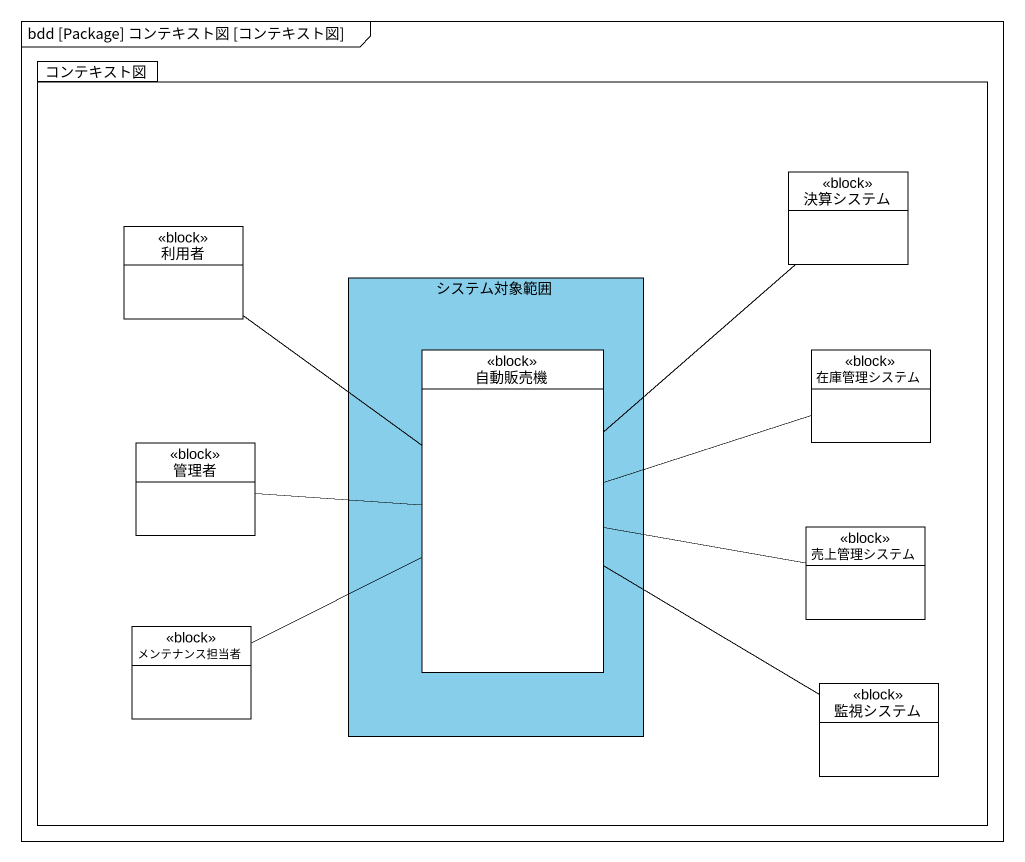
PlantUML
@startuml
mainframe bdd [Package] コンテキスト図 [コンテキスト図]
hide circle
hide empty members
package コンテキスト図 {
  class 決算システム <<block>>
  class 利用者 <<block>>
  rectangle システム対象範囲 #87CEEB {
    class 自動販売機 <<block>>
  }
  class 在庫管理システム <<block>>
  class 管理者 <<block>>
  class 売上管理システム <<block>>
  class メンテナンス担当者 <<block>>
  class 監視システム <<block>>
}
自動販売機 -up- 決算システム
自動販売機 -up- 利用者
自動販売機 -right- 在庫管理システム
自動販売機 -right- 売上管理システム
自動販売機 -right- 監視システム
管理者 -right- 自動販売機
メンテナンス担当者 -right- 自動販売機
@enduml
